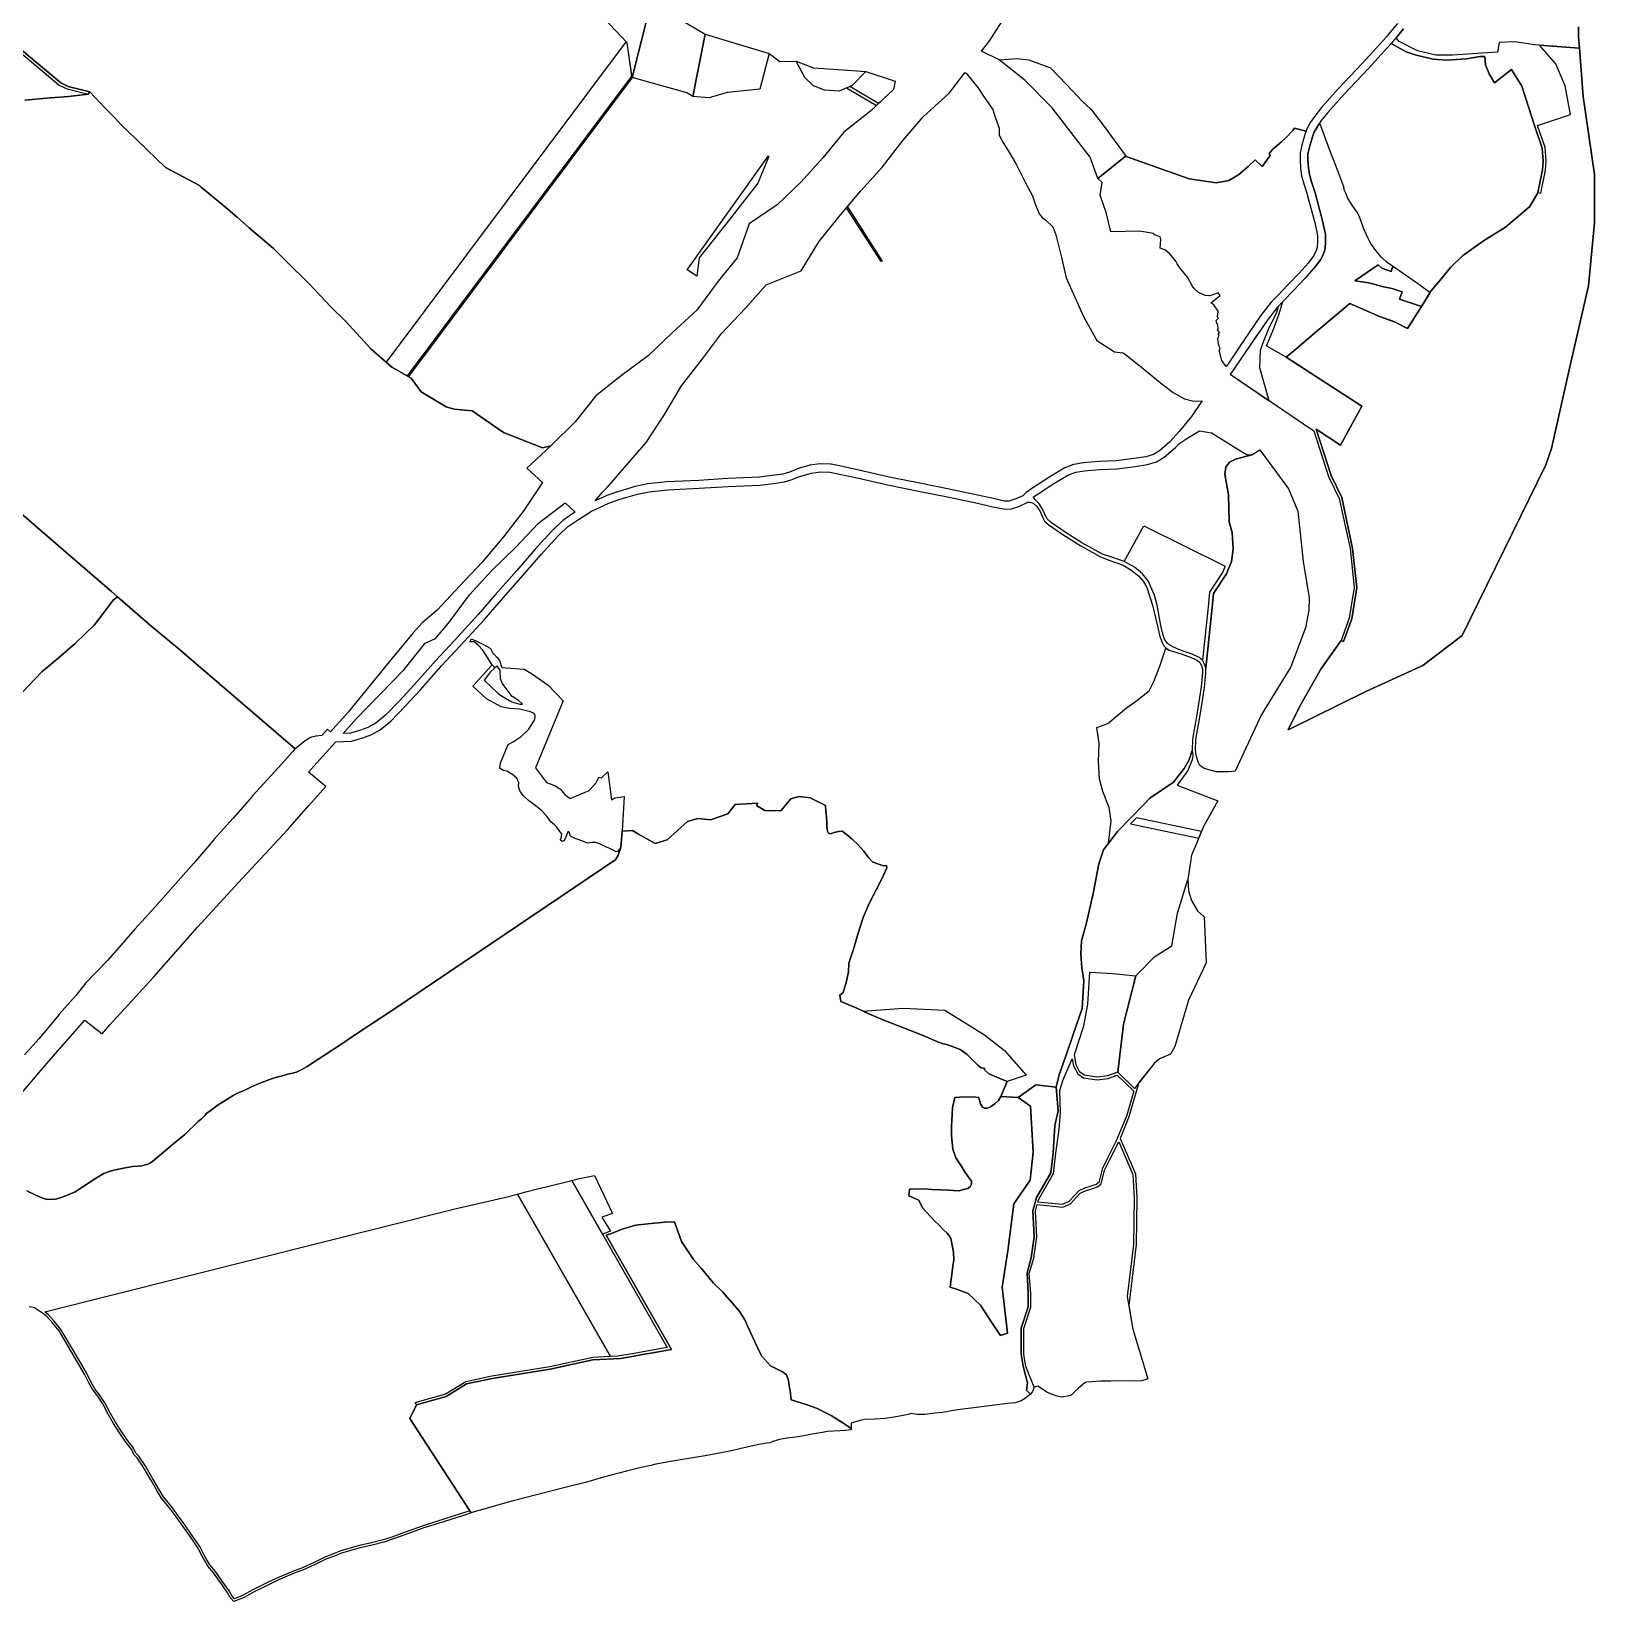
# Model space of a CAD drawing. Header units: inches. Extents: x 574087 to 581218, y 394959 to 403549.
# Drawn here: x 576142 to 578504, y 394959 to 397333 of the extents above; entities that cross this region are included whole.
import ezdxf

# ---------------------------------------------------------------- set-up
doc = ezdxf.new("R2010")
doc.units = ezdxf.units.IN
doc.header["$MEASUREMENT"] = 0
for name, color, linetype in [('ALTE_TERNURI_DISPONIBILE_P', 7, 'Continuous'), ('DOMENIU PRIVAT AL COMUNEI', 7, 'Continuous'), ('IZLAZ', 7, 'Continuous'), ('PADURI_STAT', 7, 'Continuous'), ('RETROCEDATA PV', 7, 'Continuous'), ('REZERVA_RETROCEDABILA', 7, 'Continuous'), ('REZERVA_RETROCEDABILA_1', 7, 'Continuous'), ('REZERVA_RETROCEDABILA_TEXT', 7, 'Continuous'), ('SECTOR_CADASTRAL', 7, 'Continuous')]:
    doc.layers.add(name, color=color, linetype=linetype)
doc.layers.add('SUPRAFATA VALIDATA SI NEPUSA IN POSESIE', color=1, linetype='Continuous', lineweight=0)

msp = doc.modelspace()

# ---------------------------------------------------------------- linework, layer by layer
at = {"layer": 'ALTE_TERNURI_DISPONIBILE_P', "color": 4, "linetype": 'Continuous', "lineweight": 25}
for points in [[(576912.2, 397585.8), (577003, 397545.8), (577050.7, 397406.2), (577078.2, 397376.8), (577049.3, 397263.1), (577041.8, 397315.7), (577006.9, 397352.9), (576972, 397390), (576974.9, 397394.2), (576959.4, 397466), (576944, 397537.8)], [(577160, 397328.4), (577256.8, 397299.3), (577242.5, 397245.3), (577193, 397240.3), (577165.8, 397232.4), (577141.1, 397234.6)], [(577796.3, 397143.9), (577794.5, 397143.6), (577753.5, 397110.7), (577741.7, 397142.9), (577684.5, 397217.1), (577643.5, 397258.7), (577604.4, 397289.6), (577631.5, 397292), (577648.9, 397290), (577681.7, 397277.6), (577705.7, 397252.6), (577729.8, 397227.5), (577743.1, 397214.9), (577761.5, 397191.2)], [(577297.4, 397287.8), (577323.6, 397277.7), (577368.3, 397274.6), (577402.5, 397272.2), (577381.8, 397251.2), (577362.4, 397242.6), (577340.2, 397243.8), (577323.6, 397250.3), (577310.4, 397263.2)], [(577916.5, 396370.2), (577925.9, 396462.2), (577928.1, 396482.9), (577947.6, 396513), (577955.4, 396531.3), (577957.7, 396550.4), (577956.1, 396575.3), (577951.7, 396591.3), (577950.8, 396632.4), (577945.4, 396663.5), (577946.5, 396674.1), (577952.3, 396681.7), (577961.2, 396686.4), (577986.1, 396692.6), (577998, 396700.1), (578041.4, 396641.1), (578055.7, 396607.7), (578063.8, 396531.5), (578072.7, 396476.5), (578072.2, 396457.9), (578067.3, 396431), (578044.9, 396372.3), (578000.4, 396300.4), (577960.8, 396214.3), (577951, 396213.3), (577932.6, 396213.3), (577913.9, 396218.6), (577907.2, 396223.2), (577904.8, 396228), (577901.7, 396238.7), (577901, 396246.1), (577901.5, 396262.6), (577908.4, 396302.2), (577914.3, 396341.2), (577916.6, 396363.1)], [(577644.9, 395754.9), (577616.2, 395745.4), (577588.6, 395757.2), (577581.6, 395763.5), (577582.7, 395765.2), (577576, 395766.7), (577572, 395770), (577555.8, 395786.5), (577545.3, 395793.9), (577532.3, 395798.9), (577522.9, 395801.7), (577519.6, 395802.4), (577510.9, 395805.6), (577496.5, 395812.1), (577470.1, 395822.5), (577450.4, 395830.2), (577429.9, 395838), (577407, 395847.7), (577398, 395852), (577459.3, 395856.1), (577522.3, 395853.4), (577581.8, 395816.1), (577612.4, 395792.4)]]:
    msp.add_lwpolyline(points, close=True, dxfattribs=at)
at = {"layer": 'DOMENIU PRIVAT AL COMUNEI', "color": 2, "linetype": 'Continuous', "lineweight": 25}
for points in [[(577078.2, 397376.8), (577160, 397328.4), (577141.1, 397234.6), (577132.1, 397240.2), (577049.3, 397263.1)], [(578255.6, 396938.2), (578256.8, 396940.2), (578272.5, 396959.1), (578286.3, 396975.8), (578286.3, 396975.8), (578304.4, 396993.5), (578336.1, 397016), (578369.5, 397037.1), (578406.4, 397068.1), (578418.2, 397089), (578418.2, 397089.3), (578422.6, 397088.1), (578429.8, 397123.1), (578430.7, 397137.3), (578430.7, 397137.3), (578429.4, 397157.3), (578417.8, 397190.7), (578417.8, 397190.7), (578417.8, 397190.7), (578417.8, 397190.7), (578417.8, 397190.7), (578417.8, 397190.7), (578467.4, 397207.2), (578459.6, 397250.3), (578445.3, 397283.7), (578420.8, 397312.2), (578447.2, 397310.1), (578481, 397307.5), (578487, 397234.5), (578504, 397116.4), (578504, 397043.4), (578494.9, 396948.4), (578466.8, 396825.9), (578438.9, 396702.5), (578430.3, 396677.5), (578304.1, 396419.4), (578244.4, 396374.3), (578158.2, 396334.9), (578040.7, 396276.9), (578058.6, 396312.9), (578090.5, 396368.5), (578120.9, 396412.1), (578124.6, 396410.8), (578137.2, 396444.9), (578144.9, 396492.2), (578138.4, 396551.3), (578121.9, 396628), (578105.7, 396661.7), (578083.1, 396731.5), (578120.1, 396707.5), (578152.4, 396766.4), (578152.4, 396766.4), (578038, 396840.5), (578055.5, 396855.2), (578084.3, 396879.5), (578109.2, 396900.4), (578134.2, 396921.5), (578179.2, 396902.1), (578202.5, 396893.4), (578221.2, 396883.5), (578242.4, 396916.8)], [(577783.4, 395759.5), (577767.7, 395754.1), (577752.3, 395752.1), (577733.2, 395755), (577726.2, 395759.6), (577720.4, 395770.6), (577717.8, 395786.3), (577725.1, 395808), (577732.1, 395829.7), (577738, 395862.3), (577741, 395910.6), (577775.8, 395908.8), (577810.5, 395905.2), (577792.3, 395832.2)], [(577663.1, 395565.2), (577664.4, 395568.6), (577686.1, 395606.3), (577689.6, 395636.9), (577694.9, 395672.8), (577696.9, 395699.1), (577695.9, 395731.8), (577700.4, 395746.9), (577714.5, 395779.5), (577716.6, 395769.3), (577723.2, 395756.9), (577731.7, 395751.1), (577752.3, 395748.1), (577768.6, 395750.1), (577782.4, 395754.9), (577807.5, 395730.6), (577796.5, 395693.1), (577781.2, 395655.6), (577767.5, 395628.4), (577759.8, 395612.7), (577754.7, 395592.9), (577751, 395589.7), (577733.1, 395584.1), (577724.4, 395580), (577718.4, 395573.6), (577709.4, 395564), (577699.6, 395559.6), (577662.6, 395563.2)], [(577784.9, 395654.1), (577806.4, 395604.8), (577808, 395569.1), (577807.4, 395499.1), (577797.7, 395420.4), (577806.3, 395371.1), (577829, 395295.9), (577820, 395293.1), (577805.9, 395292.6), (577781.8, 395292.7), (577772.7, 395292.2), (577757.6, 395292.3), (577744, 395291.2), (577735.9, 395291), (577733.7, 395289.9), (577724.2, 395281.9), (577717.2, 395275.4), (577713.1, 395271.5), (577708.1, 395270), (577699, 395268.5), (577691.7, 395269.7), (577684.1, 395272.4), (577676.4, 395275.8), (577668.1, 395281.4), (577662.7, 395284.7), (577657, 395283.5), (577644.4, 395314.7), (577641.3, 395333.4), (577641.5, 395372.1), (577651.8, 395404.2), (577651.8, 395425.5), (577649.6, 395455.3), (577656.5, 395478.2), (577661.1, 395510.7), (577659, 395549.3), (577661.8, 395559.3), (577700.2, 395555.5), (577711.8, 395560.6), (577721.3, 395570.8), (577726.8, 395576.7), (577734.5, 395580.4), (577752.9, 395586.1), (577758.3, 395590.7), (577763.6, 395611.3), (577771.1, 395626.6)]]:
    msp.add_lwpolyline(points, close=True, dxfattribs=at)
for points in [[(578479.6, 397339.8), (578479.6, 397324.7), (578481, 397307.5), (578413.9, 397312.7), (578383.6, 397317.3), (578359.8, 397316.1), (578357.5, 397301.6), (578357, 397301.5), (578289.2, 397297.1), (578264.3, 397297), (578236.2, 397303.2), (578208.5, 397317.4), (578204, 397323.3), (578215.2, 397336.9)], [(577990.5, 396868.9), (577990.5, 396868.9), (577983.4, 396858.5), (577960, 396823.7), (577956.9, 396819.3), (577953.4, 396814.5), (578012.4, 396774.6), (577998.3, 396824.1), (577998.9, 396850.5), (578002.9, 396860.9), (578011.7, 396883.6), (578023.6, 396908.3), (578026.5, 396917.7), (578024.4, 396915.5), (578009, 396895.8), (577990.5, 396868.9)]]:
    msp.add_lwpolyline(points, dxfattribs=at)
at = {"layer": 'IZLAZ', "color": 5, "linetype": 'Continuous', "lineweight": 25}
for points in [[(576876, 395575.2), (576888.9, 395578.5), (576906.7, 395583), (576919.8, 395586.2), (576958.4, 395595.9), (576958.4, 395595.9), (577004.9, 395514.5), (577004.9, 395514.5), (577102.6, 395343.4), (577049.5, 395333.9), (577028, 395330.1), (577016.8, 395329.6)], [(576876, 395575.2), (576876, 395575.2), (577016.8, 395329.6), (577016.8, 395329.6), (576989.9, 395328.4), (576924.9, 395314.3), (576837.2, 395299.9), (576798.1, 395291.6), (576767.2, 395272.6), (576721.3, 395259.7), (576723.8, 395256.8), (576713.4, 395236), (576804.4, 395096.3), (576804.4, 395096.3), (576753.7, 395080.1), (576733.6, 395073.8), (576704.7, 395063.7), (576686.1, 395056.8), (576673, 395052.5), (576657.8, 395048.5), (576637.6, 395044), (576621.1, 395039.3), (576607.6, 395035.4), (576598.3, 395031.3), (576585.2, 395026.4), (576569, 395018.5), (576551.3, 395010.4), (576540, 395006.3), (576515.9, 394996.3), (576499.4, 394988.4), (576475.4, 394976.5), (576461.5, 394968.8), (576448.5, 394963.4), (576445.1, 394967.6), (576440.5, 394975.6), (576430, 394990.3), (576419.6, 395004.7), (576411.2, 395015), (576406.5, 395022.5), (576402.6, 395029.4), (576396, 395042.3), (576385.7, 395057.5), (576370.9, 395078.6), (576363.5, 395089.1), (576354.7, 395100.9), (576341.3, 395117.5), (576335.2, 395127.5), (576325.3, 395145), (576313.4, 395165), (576304, 395179.1), (576299.3, 395183.6), (576296.6, 395190.1), (576293.2, 395194.8), (576286.4, 395203.8), (576275.5, 395219.5), (576268.5, 395230.4), (576261, 395243.4), (576252.5, 395259.9), (576244.6, 395271.7), (576237.5, 395281.1), (576231.4, 395291.3), (576224.9, 395304.8), (576204.3, 395340.2), (576186.2, 395370.5), (576175.9, 395383), (576167.5, 395392.7), (576161.7, 395397.4), (576161.7, 395397.4), (576781.5, 395553.2), (576858.8, 395570.7)]]:
    msp.add_lwpolyline(points, close=True, dxfattribs=at)
at = {"layer": 'PADURI_STAT', "color": 3, "linetype": 'Continuous', "lineweight": 25}
msp.add_lwpolyline([(576113.1, 397311.2), (576183.8, 397251.7), (576195.5, 397245.8), (576227.6, 397238), (576197.6, 397234.6), (576131.7, 397228.7)], dxfattribs=at)
at = {"layer": 'RETROCEDATA PV', "linetype": 'Continuous', "flags": 128}
for points in [[(576709.8, 396812), (577049, 397265.4), (577041.8, 397315.7), (577040.3, 397317.4), (576677.7, 396832.7), (576686.4, 396825.2)], [(577422, 397223.8), (577378.3, 397249.6), (577373.3, 397247.4), (577418.6, 397220.6)], [(577373.6, 397066.2), (577374.8, 397067.6), (577427.4, 396985.7), (577425.7, 396985.1)]]:
    msp.add_lwpolyline(points, close=True, dxfattribs=at)
at = {"layer": 'REZERVA_RETROCEDABILA', "color": 1, "linetype": 'Continuous', "lineweight": 25}
msp.add_lwpolyline([(576842, 396370.9), (576837.7, 396375.2), (576824, 396397.7), (576816.6, 396405), (576810.7, 396410), (576804.2, 396410.3), (576806.7, 396414.5), (576824.9, 396406.1), (576835.6, 396399.8), (576838.8, 396392.9), (576845.6, 396386.4), (576849.1, 396381.7), (576852.4, 396371.4), (576886.4, 396368.6), (576898.9, 396361.1), (576922.5, 396344.8), (576945.2, 396321.1), (576903.4, 396219.6), (576920.3, 396197.4), (576932.5, 396193.1), (576941.2, 396187.2), (576947.3, 396179.8), (576955.6, 396173.1), (576984.7, 396185.4), (576994.7, 396196.6), (576999.4, 396205.3), (577003.4, 396204.5), (577012.6, 396213.3), (577018.2, 396171.1), (577023.1, 396174.1), (577037.3, 396176.1), (577034.3, 396124.1), (577032.2, 396099.4), (577030.2, 396096.8), (577027.6, 396093), (577025.1, 396092.8), (577021, 396095.3), (577016.7, 396097.3), (577010.7, 396099.8), (577002.8, 396103.5), (576996.7, 396106.2), (576993.9, 396106.9), (576989.2, 396106.6), (576982.2, 396105.9), (576973.4, 396109), (576966.5, 396112), (576962.4, 396113.5), (576957.6, 396115.5), (576956, 396117.5), (576954.9, 396121.9), (576952.8, 396124), (576946.7, 396109.2), (576944.1, 396108.3), (576944.1, 396108.3), (576940.7, 396110.8), (576942.2, 396112.8), (576943, 396119.3), (576935.1, 396130.2), (576932.2, 396133.3), (576926.8, 396138.1), (576920.5, 396146.5), (576912.3, 396155), (576904.9, 396161.1), (576892.9, 396170.1), (576885.1, 396177.2), (576880.4, 396183.7), (576877.6, 396191.2), (576878.3, 396196.7), (576875, 396204.2), (576868.7, 396209.5), (576860, 396214.3), (576854.6, 396215.4), (576849.5, 396219.2), (576850.3, 396226.8), (576851.9, 396230.6), (576862.2, 396255), (576869.9, 396259), (576881.9, 396267.1), (576893.5, 396278.1), (576902.2, 396292.6), (576903.1, 396298), (576901.3, 396301.9), (576896, 396304.1), (576879.7, 396308.1), (576864.3, 396309.1), (576851.5, 396311.8), (576829.4, 396324.1), (576808.8, 396343.1), (576837.7, 396375.2), (576842, 396370.9), (576835.1, 396364), (576826, 396352.1), (576847, 396332.2), (576852.1, 396328.6), (576867.7, 396319.3), (576880, 396315.6), (576883.7, 396316), (576877.2, 396322.1), (576868.2, 396327.5), (576859, 396339.3), (576853.2, 396347.7), (576850.5, 396354.3), (576850.1, 396367.2), (576844.8, 396373.6)], close=True, dxfattribs=at)
at = {"layer": 'REZERVA_RETROCEDABILA_1', "color": 1, "linetype": 'Continuous', "lineweight": 25}
for points in [[(577947.1, 396826.2), (577940.8, 396835.4), (577936.9, 396851), (577937.7, 396851.9), (577938.1, 396854.1), (577936.7, 396856.8), (577935.5, 396860.7), (577934.4, 396868.8), (577936.5, 396873.7), (577935.4, 396876.2), (577937.4, 396877.9), (577934.2, 396881.6), (577935.4, 396883.4), (577934.8, 396889.1), (577932.8, 396892.8), (577932.5, 396893.3), (577932.3, 396895.7), (577935.6, 396899.5), (577933.4, 396901.4), (577934.7, 396904.6), (577935.1, 396909.7), (577928.4, 396919.5), (577924.3, 396922.7), (577938.4, 396933.4), (577935.2, 396937.6), (577925.4, 396934.3), (577921.9, 396933.2), (577915.6, 396933.4), (577905.5, 396938.2), (577899.2, 396943.5), (577895.9, 396948.1), (577889.3, 396960.5), (577888.8, 396961.5), (577879.4, 396972.9), (577876.9, 396976.1), (577873.4, 396981.7), (577871, 396985.4), (577866.5, 396990.9), (577861.3, 396997.7), (577854.6, 397002.5), (577847.6, 397005.3), (577848.6, 397018.3), (577847.7, 397022.1), (577839.1, 397025.2), (577837.3, 397027.1), (577816.5, 397030.9), (577773, 397029.9), (577765.9, 397059), (577757, 397085.3), (577759.8, 397104.5), (577753.5, 397110.7), (577794.5, 397143.6), (577796.3, 397143.9), (577891.3, 397110.1), (577932, 397104), (577951.5, 397107.2), (577966, 397116.2), (577980.6, 397128.7), (577990.9, 397138.8), (578001.4, 397128.4), (578013.7, 397145.2), (578012.5, 397146.7), (578012.6, 397148.6), (578017.8, 397154.8), (578031.2, 397166.2), (578037.4, 397171.9), (578047.8, 397183), (578050.6, 397186.3), (578067.9, 397182.1), (578066.2, 397177.2), (578061.5, 397160.9), (578058.9, 397148.7), (578058.9, 397138.4), (578059.8, 397125.8), (578061.2, 397114.4), (578064.6, 397102.2), (578070, 397085.4), (578070.4, 397084), (578081.1, 397043.9), (578085.3, 397024.4), (578085.2, 397015.4), (578085, 397006.4), (578083.3, 397001.4), (578079.8, 396994.3), (578071, 396982.5), (578057.5, 396967.4), (578040.1, 396949.3), (578025.4, 396933.6), (578015.4, 396923.4), (577999.3, 396902.9), (577973.4, 396865.3), (577950.1, 396830.5)], [(577783.4, 395759.5), (577792.3, 395832.2), (577810.5, 395905.2), (577839.2, 395934.2), (577864.9, 395950.4), (577873.8, 396000.1), (577889.3, 396050.9), (577890.2, 396033.8), (577894.7, 396018.9), (577903.9, 396003.6), (577914.2, 395994.5), (577917, 395924.8), (577890.5, 395868.2), (577869.7, 395798.5), (577863.1, 395787), (577846.5, 395779.6), (577838.5, 395772.8), (577808.5, 395735.1)]]:
    msp.add_lwpolyline(points, close=True, dxfattribs=at)
at = {"layer": 'REZERVA_RETROCEDABILA_TEXT', "color": 1, "linetype": 'Continuous', "lineweight": 25}
for points in [[(578033, 396924.3), (578034, 396925.3), (578034.1, 396925.4), (578048.8, 396941.1), (578066.2, 396959.2), (578066.3, 396959.3), (578066.4, 396959.3), (578080.1, 396974.8), (578080.2, 396974.9), (578080.3, 396975.1), (578089.7, 396987.5), (578089.9, 396987.8), (578090.1, 396988), (578090.3, 396988.4), (578094.2, 396996.5), (578094.4, 396996.7), (578094.5, 396997), (578096.7, 397003.4), (578096.9, 397004.1), (578097, 397004.9), (578097, 397005), (578097, 397005.2), (578097.2, 397015.2), (578097.4, 397025), (578097.3, 397025.6), (578097.3, 397025.7), (578097.2, 397026.1), (578092.8, 397046.6), (578092.8, 397046.7), (578092.8, 397046.8), (578082, 397087), (578081.6, 397088.6), (578081.5, 397088.7), (578081.5, 397088.8), (578076.1, 397105.6), (578073, 397116.7), (578071.8, 397127), (578070.9, 397138.8), (578070.9, 397147.5), (578073.1, 397158), (578077.6, 397173.5), (578079.7, 397179.4), (578085.2, 397189.2), (578088, 397193.5), (578089.8, 397190.4), (578103, 397154.9), (578108.3, 397140.9), (578115.4, 397122.7), (578124.5, 397098.3), (578125, 397093.9), (578127, 397089.9), (578131.1, 397079.9), (578137.4, 397070.2), (578141.8, 397063.6), (578146.3, 397057.4), (578149.7, 397049.2), (578154, 397037.2), (578155.4, 397033.3), (578161.7, 397019.1), (578164, 397015), (578166.4, 397010.8), (578173, 397001.4), (578180.5, 396992.7), (578188.9, 396985.2), (578200.1, 396977.5), (578198.1, 396975), (578196.6, 396970), (578182.5, 396975.1), (578176.8, 396980), (578141.7, 396955.6), (578162.9, 396952.8), (578185.1, 396946.8), (578198.1, 396944.2), (578213.4, 396938.9), (578209.4, 396927.9), (578242.4, 396916.8), (578221.2, 396883.5), (578202.5, 396893.4), (578198.2, 396895.1), (578179.2, 396902.1), (578134.2, 396921.5), (578116.3, 396906.5), (578109.2, 396900.4), (578084.3, 396879.5), (578055.5, 396855.2), (578038, 396840.5), (578011.1, 396855.6), (578008.4, 396857.4), (578018.1, 396881), (578027.5, 396905.8), (578033, 396924.3)], [(577822.7, 396585.4), (577945.9, 396524.3), (577942.3, 396515.8), (577922.2, 396484.9), (577920, 396462.9), (577911.4, 396382.1), (577906.2, 396386.3), (577896.1, 396391.3), (577880.9, 396396.4), (577872.4, 396400), (577864.8, 396403.4), (577858.7, 396407.3), (577854, 396414.1), (577851.3, 396421.5), (577848.5, 396434.9), (577843.1, 396465.5), (577838.9, 396480.5), (577829.5, 396502.3), (577820.8, 396512.6), (577808.5, 396522.9), (577793.3, 396531.3)], [(577782.8, 396123.3), (577769.2, 396105.5), (577773.3, 396139.7), (577770.5, 396159.7), (577761, 396183.6), (577755.6, 396202.5), (577754.4, 396229.3), (577755.1, 396257.1), (577751.8, 396280.6), (577768.2, 396286.7), (577796.5, 396310.3), (577810.3, 396320), (577830.9, 396335.9), (577838, 396350.1), (577847.1, 396373.5), (577856.3, 396400.6), (577860.9, 396397.6), (577879.3, 396391.7), (577894.2, 396386.6), (577903.5, 396382.1), (577907.5, 396378.8), (577910, 396374.2), (577911.5, 396369.4), (577911.6, 396363.4), (577909.3, 396341.8), (577903.4, 396303), (577896.5, 396263.1), (577896, 396245.9), (577891.2, 396231.5), (577883.7, 396218.4), (577867.6, 396197.8), (577832.1, 396173.6), (577822.7, 396164)]]:
    msp.add_lwpolyline(points, close=True, dxfattribs=at)
at = {"layer": 'SECTOR_CADASTRAL', "color": 174, "linetype": 'Continuous', "lineweight": 25}
for points in [[(577078.2, 397376.8), (577160, 397328.4), (577256.8, 397299.3), (577272.6, 397287.1), (577297.4, 397287.8), (577323.6, 397277.7), (577368.3, 397274.6), (577402.5, 397272.2), (577446.8, 397257.6), (577444.3, 397245), (577409.9, 397212.3), (577369.4, 397180.7), (577337.8, 397141.7), (577304.3, 397105), (577268.7, 397070.5), (577226.2, 397041.8), (577208.1, 396990.5), (577179.6, 396955.4), (577147.3, 396911.3), (577110.4, 396877.5), (577074.2, 396842.9), (577033.3, 396812.8), (576994.4, 396781.8), (576963.2, 396742.5), (576927.6, 396707.1), (576926.5, 396706.1), (576926.5, 396706.1), (576914, 396703.2), (576855, 396726.6), (576807.9, 396759), (576780.3, 396761.8), (576768.4, 396765.1), (576730.8, 396788), (576715.6, 396808.7), (576686.4, 396825.2), (576654.7, 396852.8), (576617.5, 396893.6), (576593.9, 396916.7), (576578.3, 396932.9), (576561.3, 396951.1), (576551.6, 396960.6), (576536.2, 396976.1), (576507.3, 397004.6), (576470.8, 397035.8), (576452.5, 397052.2), (576435.6, 397066.7), (576401.3, 397094.8), (576398.3, 397097.4), (576395.4, 397099.7), (576344.1, 397127), (576287.2, 397182), (576278.5, 397190.4), (576266.5, 397203.2), (576252.6, 397217.4), (576229.7, 397241.6), (576196.9, 397249.6), (576186, 397255.1), (576115.7, 397314.2)], [(578206, 397344.6), (578192.8, 397328.6), (578189.5, 397324.8), (578153, 397284.4), (578116.7, 397246.1), (578091.5, 397217.8), (578081.1, 397204.9), (578079.7, 397202.8), (578074.9, 397195.4), (578068.8, 397184.4), (578067.9, 397182.1), (578050.6, 397186.3), (578047.8, 397183), (578037.4, 397171.9), (578031.2, 397166.2), (578017.8, 397154.8), (578012.6, 397148.6), (578012.5, 397146.7), (578013.7, 397145.2), (578001.4, 397128.4), (577990.9, 397138.8), (577980.6, 397128.7), (577966, 397116.2), (577951.5, 397107.2), (577932, 397104), (577891.3, 397110.1), (577796.3, 397143.9), (577794.5, 397143.6), (577753.5, 397110.7), (577741.7, 397142.9), (577684.5, 397217.1), (577643.5, 397258.7), (577604.4, 397289.6), (577577.7, 397303.1), (577590.2, 397319.3), (577619.2, 397364.9)], [(578215.2, 397336.9), (578204, 397323.3), (578202, 397320.9), (578201.6, 397320.4), (578198.6, 397316.8), (578196.5, 397314.6), (578219.2, 397301.8), (578234.4, 397296.7), (578260.3, 397290.9), (578280.3, 397289.3), (578310.6, 397291.4), (578330.6, 397294.8), (578338.1, 397295), (578339.4, 397282.4), (578344.6, 397268.5), (578353, 397255.3), (578378.5, 397275.3), (578394.3, 397250.2), (578413.6, 397189.2), (578425, 397156.3), (578426.2, 397136.8), (578425.4, 397123.7), (578418.2, 397089.3), (578418.2, 397089), (578406.4, 397068.1), (578369.5, 397037.1), (578336.1, 397016), (578304.4, 396993.5), (578286.3, 396975.8), (578272.5, 396959.1), (578256.8, 396940.2), (578255.6, 396938.2), (578242.4, 396916.8), (578221.2, 396883.5), (578202.5, 396893.4), (578179.2, 396902.1), (578134.2, 396921.5), (578109.2, 396900.4), (578084.3, 396879.5), (578055.5, 396855.2), (578038, 396840.5), (578152.4, 396766.4), (578120.1, 396707.5), (578083.1, 396731.5), (578105.7, 396661.7), (578121.9, 396628), (578138.4, 396551.3), (578144.9, 396492.2), (578137.2, 396444.9), (578124.6, 396410.8), (578120.9, 396412.1), (578090.5, 396368.5), (578058.6, 396312.9), (578040.7, 396276.9), (578158.2, 396334.9), (578244.4, 396374.3), (578304.1, 396419.4), (578430.3, 396677.5), (578438.9, 396702.5), (578466.8, 396825.9), (578494.9, 396948.4), (578504, 397043.4), (578504, 397116.4), (578487, 397234.5), (578481, 397307.5), (578479.6, 397324.7), (578479.6, 397339.8)], [(576115.7, 397314.2), (576186, 397255.1), (576196.9, 397249.6), (576229.7, 397241.6), (576227.6, 397238), (576197.6, 397234.6), (576164.6, 397231.7), (576131.7, 397228.7)], [(576131.7, 397228.7), (576164.6, 397231.7), (576197.6, 397234.6), (576227.6, 397238), (576229.7, 397241.6), (576252.6, 397217.4), (576266.5, 397203.2), (576278.5, 397190.4), (576287.2, 397182), (576344.1, 397127), (576395.4, 397099.7), (576398.3, 397097.4), (576401.3, 397094.8), (576435.6, 397066.7), (576452.5, 397052.2), (576470.8, 397035.8), (576507.3, 397004.6), (576536.2, 396976.1), (576551.6, 396960.6), (576561.3, 396951.1), (576578.3, 396932.9), (576593.9, 396916.7), (576617.5, 396893.6), (576654.7, 396852.8), (576686.4, 396825.2), (576715.6, 396808.7), (576730.8, 396788), (576768.4, 396765.1), (576780.3, 396761.8), (576807.9, 396759), (576855, 396726.6), (576914, 396703.2), (576926.5, 396706.1), (576890.4, 396672.6), (576913.8, 396650.7), (576886, 396608.6), (576855, 396568.8), (576822.9, 396530.5), (576789.1, 396494.6), (576754.7, 396457.9), (576732.1, 396438.8), (576718.4, 396423.6), (576686.7, 396385.3), (576620.2, 396303.9), (576593.5, 396274.1), (576588.9, 396278), (576580.6, 396268.6), (576572.1, 396267.6), (576571.8, 396267.5), (576571.5, 396267.5), (576564.7, 396265.8), (576563.9, 396265.6), (576563.2, 396265.2), (576555.5, 396260.5), (576555.3, 396260.4), (576555, 396260.1), (576540.4, 396248.3), (576482.7, 396297.9), (576365.6, 396398.6), (576321.5, 396434.9), (576271.6, 396478.1), (576262.4, 396486.1), (576200.5, 396539.6), (576145.1, 396587.5), (575956.9, 396750.3)], [(575956.9, 396750.3), (576145.1, 396587.5), (576200.5, 396539.6), (576262.4, 396486.1), (576271.6, 396478.1), (576265, 396473.2), (576248.6, 396451), (576236.3, 396435.5), (576223.1, 396422.8), (576207.8, 396407.6), (576174.8, 396379.5), (576157.7, 396365.4), (576126.8, 396332.7)], [(576107.1, 395704.6), (576171, 395779.8), (576222.3, 395838), (576248.4, 395817.6), (576260.2, 395830.9), (576326.8, 395903.6), (576392.8, 395978.7), (576460.7, 396052.7), (576528.4, 396125.8), (576560.9, 396162.5), (576586.8, 396191.3), (576560.5, 396212.9), (576568.4, 396221.9), (576601.1, 396258.5), (576601.3, 396258.8), (576625.6, 396260.1), (576642.7, 396265), (576654.8, 396269.6), (576668.6, 396276.8), (576684.8, 396290.1), (576706.5, 396312.7), (576729.7, 396337.6), (576761.5, 396373.6), (576789.8, 396403.8), (576825.7, 396443.3), (576851.4, 396473), (576884.3, 396510.1), (576911.8, 396542), (576926.1, 396557.7), (576939.3, 396571.9), (576952, 396583.7), (576968.3, 396595.1), (576988.2, 396607.4), (577014.2, 396619.5), (577029.2, 396625), (577057.4, 396633.4), (577075, 396637), (577102.9, 396639.8), (577150.9, 396642.1), (577194.6, 396644.9), (577242.5, 396647.1), (577262.4, 396649.5), (577279.8, 396651.9), (577291.4, 396655.2), (577302.6, 396660.1), (577320.7, 396665.2), (577334.1, 396667), (577348.5, 396666.6), (577360.4, 396664.2), (577389.5, 396658), (577437.8, 396646.9), (577482.1, 396638), (577526.1, 396629.2), (577571.4, 396619.8), (577594.7, 396614.3), (577610.5, 396610.9), (577621.1, 396610.7), (577633.8, 396614.8), (577646.7, 396620.7), (577647.3, 396621.2), (577650.7, 396621), (577655.4, 396619.8), (577661.3, 396614.7), (577665.4, 396608.1), (577670.3, 396597.4), (577672.9, 396592.7), (577679.9, 396586.4), (577700.3, 396572.2), (577727.4, 396555.3), (577757.5, 396538.4), (577771.2, 396533.2), (577791.5, 396525.9), (577803.2, 396519.1), (577814.6, 396509.8), (577821.7, 396501.8), (577827.3, 396492.2), (577835.9, 396465.5), (577843.6, 396433.8), (577846.5, 396420.2), (577849.9, 396410), (577852.9, 396404.2), (577856, 396400.8), (577860.9, 396397.6), (577879.3, 396391.7), (577894.2, 396386.6), (577903.5, 396382.1), (577907.5, 396378.8), (577910, 396374.2), (577911.5, 396369.4), (577911.6, 396363.4), (577909.3, 396341.8), (577903.4, 396303), (577896.5, 396263.1), (577896, 396245.9), (577896, 396245.9), (577891.2, 396231.5), (577883.7, 396218.4), (577867.6, 396197.8), (577832.1, 396173.6), (577822.7, 396164), (577782.8, 396123.3), (577761.7, 396095.6), (577754.7, 396074.6), (577746.8, 396031.9), (577736.4, 395985.3), (577728.8, 395958.1), (577727.5, 395937.7), (577728.9, 395917.4), (577731.9, 395897.6), (577729.8, 395855.6), (577721.7, 395832.4), (577707.4, 395791.4), (577694.9, 395755.7), (577693.2, 395749.7), (577690.4, 395736.8), (577659.7, 395740.5), (577633, 395721.2), (577606.7, 395723), (577616.2, 395745.4), (577588.6, 395757.2), (577581.6, 395763.5), (577582.7, 395765.2), (577576, 395766.7), (577572, 395770), (577555.8, 395786.5), (577545.3, 395793.9), (577532.3, 395798.9), (577522.9, 395801.7), (577519.6, 395802.4), (577510.9, 395805.6), (577496.5, 395812.1), (577470.1, 395822.5), (577450.4, 395830.2), (577429.9, 395838), (577407, 395847.7), (577389, 395856.2), (577364.8, 395866.5), (577363.2, 395875.9), (577368.6, 395880.1), (577372.7, 395894.9), (577376.7, 395911.4), (577376.9, 395924.2), (577384.4, 395946.8), (577390.4, 395968.1), (577398.8, 395993.5), (577407.5, 396014.3), (577418.5, 396035.3), (577428.1, 396053.6), (577434.5, 396068.2), (577434, 396072.2), (577429.3, 396071.6), (577423.4, 396073.5), (577415.4, 396076.6), (577413, 396077), (577406.8, 396083.9), (577399.2, 396093.9), (577391, 396103), (577382, 396111.7), (577375.4, 396117.3), (577367.1, 396123.8), (577361.5, 396123.4), (577354.9, 396121.6), (577349.4, 396119.8), (577346.4, 396120.6), (577344.8, 396123.9), (577343.8, 396129.8), (577343.8, 396137.5), (577343.4, 396145.3), (577342.3, 396153.5), (577341.7, 396162.6), (577318.5, 396174), (577301.8, 396176.4), (577289.3, 396172.6), (577274.2, 396154.4), (577250.2, 396155.1), (577237.2, 396162.7), (577239.4, 396166.4), (577205.1, 396164.3), (577193.9, 396150.2), (577167.7, 396140.8), (577148.8, 396142.9), (577132.9, 396138.5), (577102.5, 396110.6), (577084.5, 396105.3), (577059.1, 396119.3), (577050.1, 396125), (577034.3, 396124.1), (577032.2, 396099.4), (577028.5, 396087.7), (577025, 396081.3), (577024.9, 396081.2), (576688.8, 395854.4), (576633.1, 395817.3), (576607.9, 395800.6), (576582.8, 395784.3), (576565.9, 395772.9), (576559.5, 395768.8), (576550.2, 395763.4), (576542.3, 395759.4), (576538.3, 395758.4), (576538.3, 395758.4), (576536.1, 395757.8), (576529, 395756.5), (576519.2, 395753.6), (576514, 395752.5), (576504.5, 395749.5), (576486, 395742.3), (576474.4, 395737.5), (576465.3, 395732.9), (576461.8, 395731.5), (576453.3, 395728), (576446.3, 395724.2), (576434.6, 395716.8), (576423.7, 395710.1), (576413.7, 395702.7), (576406.4, 395696.9), (576403.7, 395693.9), (576398.9, 395689.2), (576393.5, 395685), (576373.5, 395665.5), (576354.3, 395649.6), (576325, 395624.9), (576319.9, 395621.5), (576317.4, 395620.4), (576308.6, 395618), (576302.2, 395617.3), (576294.7, 395617), (576283.3, 395614.9), (576268.6, 395611.9), (576260.7, 395610), (576256.6, 395608.4), (576251.3, 395606.4), (576238.4, 395598.6), (576218, 395585.3), (576207.8, 395578.6), (576197.2, 395574), (576185.3, 395569.7), (576180.1, 395567.9), (576177.4, 395567.8), (576166.3, 395567.3), (576161.2, 395568.1), (576149.1, 395572.9), (576134.8, 395580.2)], [(576126.8, 396332.7), (576157.7, 396365.4), (576174.8, 396379.5), (576207.8, 396407.6), (576223.1, 396422.8), (576236.3, 396435.5), (576248.6, 396451), (576265, 396473.2), (576271.6, 396478.1), (576321.5, 396434.9), (576365.6, 396398.6), (576482.7, 396297.9), (576540.4, 396248.3), (576539.8, 396247.8), (576539.6, 396247.7), (576539.3, 396247.4), (576539.1, 396247.2), (576535.7, 396243.4), (576535.7, 396243.4), (576514.9, 396219.9), (576475.3, 396176.6), (576475.2, 396176.5), (576446.6, 396143.5), (576417.5, 396111.1), (576417.5, 396111), (576386.4, 396075.1), (576329.1, 396010), (576298, 395975.7), (576297.9, 395975.7), (576256.5, 395928.4), (576224.4, 395895), (576224.3, 395894.8), (576224.1, 395894.6), (576209.4, 395876.1), (576183.6, 395847), (576183.5, 395846.9), (576152.9, 395810.1), (576131.1, 395785.8)], [(576134.8, 395580.2), (576149.1, 395572.9), (576161.2, 395568.1), (576166.3, 395567.3), (576177.4, 395567.8), (576180.1, 395567.9), (576185.3, 395569.7), (576197.2, 395574), (576207.8, 395578.6), (576218, 395585.3), (576238.4, 395598.6), (576251.3, 395606.4), (576256.6, 395608.4), (576260.7, 395610), (576268.6, 395611.9), (576283.3, 395614.9), (576294.7, 395617), (576302.2, 395617.3), (576308.6, 395618), (576317.4, 395620.4), (576319.9, 395621.5), (576325, 395624.9), (576354.3, 395649.6), (576373.5, 395665.5), (576393.5, 395685), (576398.9, 395689.2), (576403.7, 395693.9), (576406.4, 395696.9), (576413.7, 395702.7), (576423.7, 395710.1), (576434.6, 395716.8), (576446.3, 395724.2), (576453.3, 395728), (576461.8, 395731.5), (576465.3, 395732.9), (576474.4, 395737.5), (576486, 395742.3), (576504.5, 395749.5), (576514, 395752.5), (576519.2, 395753.6), (576529, 395756.5), (576536.1, 395757.8), (576538.3, 395758.4), (576538.3, 395758.4), (576542.3, 395759.4), (576550.2, 395763.4), (576559.5, 395768.8), (576565.9, 395772.9), (576582.8, 395784.3), (576607.9, 395800.6), (576633.1, 395817.3), (576688.8, 395854.4), (577024.9, 396081.2), (577025, 396081.3), (577028.5, 396087.7), (577032.2, 396099.4), (577034.3, 396124.1), (577050.1, 396125), (577059.1, 396119.3), (577084.5, 396105.3), (577102.5, 396110.6), (577132.9, 396138.5), (577148.8, 396142.9), (577167.7, 396140.8), (577193.9, 396150.2), (577205.1, 396164.3), (577239.4, 396166.4), (577237.2, 396162.7), (577250.2, 396155.1), (577274.2, 396154.4), (577289.3, 396172.6), (577301.8, 396176.4), (577318.5, 396174), (577341.7, 396162.6), (577342.3, 396153.5), (577343.4, 396145.3), (577343.8, 396137.5), (577343.8, 396129.8), (577344.8, 396123.9), (577346.4, 396120.6), (577349.4, 396119.8), (577354.9, 396121.6), (577361.5, 396123.4), (577367.1, 396123.8), (577375.4, 396117.3), (577382, 396111.7), (577391, 396103), (577399.2, 396093.9), (577406.8, 396083.9), (577413, 396077), (577415.4, 396076.6), (577423.4, 396073.5), (577429.3, 396071.6), (577434, 396072.2), (577434.5, 396068.2), (577428.1, 396053.6), (577418.5, 396035.3), (577407.5, 396014.3), (577398.8, 395993.5), (577390.4, 395968.1), (577384.4, 395946.8), (577376.9, 395924.2), (577376.7, 395911.4), (577372.7, 395894.9), (577368.6, 395880.1), (577363.2, 395875.9), (577364.8, 395866.5), (577389, 395856.2), (577407, 395847.7), (577429.9, 395838), (577450.4, 395830.2), (577470.1, 395822.5), (577496.5, 395812.1), (577510.9, 395805.6), (577519.6, 395802.4), (577522.9, 395801.7), (577532.3, 395798.9), (577545.3, 395793.9), (577555.8, 395786.5), (577572, 395770), (577576, 395766.7), (577582.7, 395765.2), (577581.6, 395763.5), (577588.6, 395757.2), (577616.2, 395745.4), (577606.7, 395723), (577603.1, 395716.8), (577597.8, 395711.6), (577591, 395707.2), (577585.9, 395705.2), (577582.1, 395705.2), (577578.8, 395706.8), (577575.8, 395711.9), (577573.8, 395718), (577573.4, 395721), (577568.8, 395721.8), (577551.9, 395722.2), (577537.3, 395721.5), (577533.4, 395705.9), (577533.1, 395695.1), (577532.1, 395677.7), (577532.2, 395663.6), (577533.9, 395643.3), (577538.7, 395629.9), (577546.5, 395618.2), (577552.6, 395607.8), (577562.3, 395594.7), (577562.5, 395590.4), (577560.5, 395586.1), (577556.1, 395583.7), (577550.3, 395582.1), (577543.8, 395580.1), (577534.5, 395580.5), (577528.6, 395581.4), (577502.2, 395582.4), (577491.8, 395583.1), (577468.9, 395582.8), (577468, 395576.7), (577467.5, 395572.7), (577482.7, 395566.1), (577488.3, 395554.3), (577506.3, 395534.7), (577514, 395527.6), (577519.9, 395521), (577524.9, 395516.7), (577528.1, 395513.2), (577531, 395508), (577533.3, 395497.8), (577535.2, 395486.8), (577535.5, 395475.9), (577534.3, 395466.1), (577532.6, 395453.8), (577529.9, 395434.3), (577541.1, 395430.8), (577557.1, 395425), (577576.2, 395407.5), (577592.6, 395381.8), (577606.2, 395361.6), (577616.6, 395365.1), (577608.9, 395434.3), (577617.3, 395489.6), (577626.3, 395560.7), (577650.9, 395596.1), (577655.6, 395638.5), (577651.4, 395708.3), (577633, 395721.2), (577659.7, 395740.5), (577690.4, 395736.8), (577693.2, 395701), (577688.1, 395678.8), (577685.6, 395637.5), (577682.2, 395607.6), (577660.6, 395570.1), (577655, 395549.7), (577657.1, 395510.8), (577652.6, 395479.1), (577646.4, 395456), (577647.8, 395425.4), (577647.8, 395404.8), (577637.5, 395372.8), (577637.6, 395333.2), (577640.6, 395314.9), (577641.3, 395310.9), (577646.8, 395289.9), (577645.6, 395279), (577651.3, 395272.8), (577644.2, 395266.6), (577637.2, 395262.5), (577628.5, 395259.7), (577616.8, 395258.5), (577589.8, 395255.1), (577565.8, 395252.2), (577540.8, 395248.9), (577518.8, 395245.3), (577507.3, 395244), (577491.9, 395242.2), (577480.3, 395242.3), (577471.2, 395243.7), (577466.7, 395242), (577461.4, 395241.1), (577445.6, 395238.1), (577431.7, 395236.2), (577416.3, 395235.2), (577400.7, 395234.7), (577394.1, 395233), (577380.4, 395228.8), (577380.4, 395221.1), (577370.9, 395227.3), (577350.2, 395240.6), (577328.1, 395251.5), (577313.9, 395256.7), (577289.7, 395264), (577288.1, 395277.6), (577286.8, 395285.5), (577285.9, 395293.7), (577282.7, 395302.2), (577276.6, 395306.3), (577258.7, 395315.4), (577245.1, 395330.9), (577238.2, 395344.4), (577228.2, 395365.8), (577220, 395385.1), (577212, 395397.1), (577200.5, 395410.8), (577186, 395427.5), (577172.6, 395440.7), (577153.6, 395463.3), (577142.2, 395476.4), (577124.2, 395503.8), (577113.4, 395533.2), (577099.1, 395533), (577073.4, 395530.4), (577054.7, 395528.2), (577034.3, 395522), (577018.3, 395515.9), (577010.4, 395512.9), (577108.9, 395340.5), (577077.8, 395334.9), (577065.2, 395332.7), (577055.3, 395330.9), (577032.1, 395326.7), (576990.3, 395324.9), (576925.5, 395310.8), (576837.9, 395296.4), (576799.4, 395288.3), (576768.6, 395269.4), (576723.8, 395256.8), (576713.4, 395236), (576804.4, 395096.3), (576806.3, 395093.4), (576794.4, 395089.4), (576754.8, 395076.8), (576734.7, 395070.5), (576705.9, 395060.4), (576687.2, 395053.5), (576674, 395049.1), (576658.6, 395045.1), (576638.5, 395040.6), (576622.1, 395035.9), (576608.9, 395032.1), (576599.6, 395028), (576586.6, 395023.2), (576570.5, 395015.4), (576552.6, 395007.1), (576541.3, 395003.1), (576517.3, 394993.1), (576501, 394985.3), (576477.1, 394973.4), (576463, 394965.6), (576447.4, 394959.2), (576442.2, 394965.6), (576437.6, 394973.7), (576427.2, 394988.2), (576416.8, 395002.5), (576408.4, 395012.9), (576403.5, 395020.7), (576399.5, 395027.8), (576393, 395040.5), (576382.8, 395055.5), (576368.1, 395076.6), (576360.7, 395087), (576351.9, 395098.7), (576338.4, 395115.5), (576332.1, 395125.7), (576322.2, 395143.2), (576310.4, 395163.1), (576301.3, 395176.8), (576296.3, 395181.5), (576293.5, 395188.4), (576290.4, 395192.7), (576283.5, 395201.8), (576272.6, 395217.5), (576265.5, 395228.6), (576257.9, 395241.7), (576249.4, 395258.2), (576241.8, 395269.7), (576234.6, 395279.2), (576228.3, 395289.7), (576221.8, 395303.2), (576201.3, 395338.4), (576183.3, 395368.5), (576173.3, 395380.7), (576165, 395390.2), (576159.9, 395394.3), (576146.2, 395403.2), (576142.1, 395404.5), (576138.4, 395405)]]:
    msp.add_lwpolyline(points, dxfattribs=at)
for points in [[(578394.3, 397250.2), (578378.5, 397275.3), (578353, 397255.3), (578344.6, 397268.5), (578339.4, 397282.4), (578338.1, 397295), (578330.6, 397294.8), (578310.6, 397291.4), (578280.3, 397289.3), (578260.3, 397290.9), (578234.4, 397296.7), (578219.2, 397301.8), (578196.5, 397314.6), (578161.8, 397276.2), (578125.6, 397238), (578100.7, 397210.1), (578090.8, 397197.9), (578085.2, 397189.2), (578079.7, 397179.4), (578077.6, 397173.5), (578073.1, 397158), (578070.9, 397147.5), (578070.9, 397138.8), (578071.8, 397127), (578073, 397116.7), (578076.1, 397105.6), (578081.5, 397088.7), (578082, 397087), (578092.8, 397046.7), (578097.4, 397025.6), (578097.2, 397015.2), (578097, 397004.3), (578094.4, 396996.7), (578090.1, 396987.9), (578080.2, 396974.9), (578066.3, 396959.3), (578048.8, 396941.1), (578034, 396925.3), (578024.4, 396915.5), (578009, 396895.8), (577983.4, 396858.5), (577960, 396823.7), (577956.9, 396819.3), (577953.4, 396814.5), (578079.7, 396729), (578102, 396660.2), (578118.1, 396626.7), (578134.4, 396551.3), (578140.8, 396492.3), (578133.3, 396446), (578120.9, 396412.1), (578124.6, 396410.8), (578137.2, 396444.9), (578144.9, 396492.2), (578138.4, 396551.3), (578121.9, 396628), (578105.7, 396661.7), (578083.1, 396731.5), (578120.1, 396707.5), (578152.4, 396766.4), (578038, 396840.5), (578055.5, 396855.2), (578084.3, 396879.5), (578109.2, 396900.4), (578134.2, 396921.5), (578179.2, 396902.1), (578202.5, 396893.4), (578221.2, 396883.5), (578242.4, 396916.8), (578256.7, 396940.1), (578272.5, 396959.1), (578286.3, 396975.8), (578304.4, 396993.5), (578336.1, 397016), (578369.5, 397037.1), (578406.4, 397068.1), (578418.2, 397089), (578418.2, 397089.3), (578425.4, 397123.7), (578426.2, 397136.8), (578425, 397156.3), (578413.6, 397189.2)], [(576993.4, 396623), (577004.8, 396636.1), (577011.5, 396643.6), (577070.8, 396711.2), (577098.6, 396753.8), (577124.3, 396796.9), (577155.6, 396838.1), (577184.4, 396876.2), (577220.9, 396914.5), (577251.9, 396949.5), (577305.1, 396971), (577331.4, 397014.7), (577362.4, 397053), (577395.3, 397092), (577428.1, 397127.9), (577459, 397168.2), (577489.2, 397203.7), (577528.6, 397239.4), (577552, 397269.8), (577552.9, 397270.9), (577554.2, 397269.7), (577571.7, 397248.2), (577581.7, 397233.2), (577594.7, 397214.7), (577598.3, 397203.2), (577604.3, 397186.7), (577604.3, 397176.6), (577608.9, 397167.1), (577619.9, 397149.5), (577630.3, 397131.3), (577644.2, 397104), (577654.3, 397084.1), (577659.2, 397070.8), (577665.3, 397056.6), (577669.1, 397051.3), (577674.7, 397047.7), (577685.5, 397037.5), (577689.7, 397025.1), (577698.2, 396990.8), (577705.2, 396960.3), (577731.6, 396901.9), (577751.6, 396865.4), (577778.3, 396848.6), (577791.2, 396847), (577795, 396844.3), (577802.1, 396839), (577810.2, 396832.4), (577821.6, 396823.1), (577844.8, 396804), (577846.8, 396802.4), (577848, 396801.6), (577867.3, 396786.8), (577884.3, 396777.2), (577896.3, 396774.3), (577909, 396774.1), (577910.8, 396774.4), (577899.7, 396758.2), (577894.7, 396750.8), (577876.3, 396727.8), (577862.1, 396712.6), (577846.5, 396698.8), (577837.2, 396693.2), (577825.7, 396689.6), (577808.1, 396687.2), (577780.8, 396683.8), (577755, 396682.8), (577754.8, 396682.8), (577754.7, 396682.8), (577731.8, 396680.8), (577731.6, 396680.7), (577731.3, 396680.7), (577717.3, 396678.1), (577716.9, 396678), (577716.6, 396677.9), (577716.4, 396677.9), (577703.3, 396672.9), (577703, 396672.7), (577702.6, 396672.5), (577679.1, 396658.4), (577679, 396658.3), (577653.6, 396641.8), (577653.5, 396641.7), (577645, 396635.7), (577644.8, 396635.6), (577644.5, 396635.4), (577644.3, 396635.1), (577639.8, 396630.8), (577629.4, 396626), (577619.3, 396622.8), (577611.9, 396622.9), (577597.4, 396626), (577574, 396631.5), (577573.9, 396631.5), (577528.6, 396640.9), (577528.5, 396640.9), (577484.5, 396649.8), (577440.3, 396658.7), (577392.1, 396669.7), (577392.1, 396669.7), (577362.9, 396676), (577362.8, 396676), (577350.3, 396678.5), (577349.9, 396678.6), (577349.6, 396678.6), (577349.3, 396678.6), (577333.8, 396679), (577333.4, 396679), (577333.1, 396679), (577318.6, 396677), (577318.3, 396677), (577317.9, 396676.9), (577298.9, 396671.5), (577298.6, 396671.4), (577298.2, 396671.3), (577287.3, 396666.5), (577277.3, 396663.7), (577260.9, 396661.4), (577241.5, 396659.1), (577193.9, 396656.9), (577193.9, 396656.9), (577150.2, 396654.1), (577102, 396651.8), (577101.8, 396651.8), (577073.3, 396648.9), (577072.9, 396648.8), (577054.7, 396645.1), (577054.3, 396645), (577025.6, 396636.5), (577025.4, 396636.4), (577025.3, 396636.4), (577021.5, 396634.9), (577009.8, 396630.6), (577009.6, 396630.5), (577009.3, 396630.5)], [(577947.1, 396826.2), (577940.8, 396835.4), (577936.9, 396851), (577937.7, 396851.9), (577938.1, 396854.1), (577936.7, 396856.8), (577935.5, 396860.7), (577934.4, 396868.8), (577936.5, 396873.7), (577935.4, 396876.2), (577937.4, 396877.9), (577934.2, 396881.6), (577935.4, 396883.4), (577934.8, 396889.1), (577932.8, 396892.8), (577932.5, 396893.3), (577932.3, 396895.7), (577935.6, 396899.5), (577933.4, 396901.4), (577934.7, 396904.6), (577935.1, 396909.7), (577928.4, 396919.5), (577924.3, 396922.7), (577938.4, 396933.4), (577935.2, 396937.6), (577925.4, 396934.3), (577921.9, 396933.2), (577915.6, 396933.4), (577905.5, 396938.2), (577899.2, 396943.5), (577895.9, 396948.1), (577889.3, 396960.5), (577888.8, 396961.5), (577879.4, 396972.9), (577876.9, 396976.1), (577873.4, 396981.7), (577871, 396985.4), (577866.5, 396990.9), (577861.3, 396997.7), (577854.6, 397002.5), (577847.6, 397005.3), (577848.6, 397018.3), (577847.7, 397022.1), (577839.1, 397025.2), (577837.3, 397027.1), (577816.5, 397030.9), (577773, 397029.9), (577765.9, 397059), (577757, 397085.3), (577759.8, 397104.5), (577753.5, 397110.7), (577794.5, 397143.6), (577796.3, 397143.9), (577891.3, 397110.1), (577932, 397104), (577951.5, 397107.2), (577966, 397116.2), (577980.6, 397128.7), (577990.9, 397138.8), (578001.4, 397128.4), (578013.7, 397145.2), (578012.5, 397146.7), (578012.6, 397148.6), (578017.8, 397154.8), (578031.2, 397166.2), (578037.4, 397171.9), (578047.8, 397183), (578050.6, 397186.3), (578067.9, 397182.1), (578066.2, 397177.2), (578061.5, 397160.9), (578058.9, 397148.7), (578058.9, 397138.4), (578059.8, 397125.8), (578061.2, 397114.4), (578064.6, 397102.2), (578070, 397085.4), (578070.4, 397084), (578081.1, 397043.9), (578085.3, 397024.4), (578085.2, 397015.4), (578085, 397006.4), (578083.3, 397001.4), (578079.8, 396994.3), (578071, 396982.5), (578057.5, 396967.4), (578040.1, 396949.3), (578025.4, 396933.6), (578015.4, 396923.4), (577999.3, 396902.9), (577973.4, 396865.3), (577950.1, 396830.5)], [(577986.1, 396692.6), (577961.2, 396686.4), (577952.3, 396681.7), (577946.5, 396674.1), (577945.4, 396663.5), (577950.8, 396632.4), (577951.7, 396591.3), (577956.1, 396575.3), (577957.7, 396550.4), (577955.4, 396531.3), (577947.6, 396513), (577928.1, 396482.9), (577925.9, 396462.2), (577916.5, 396370.2), (577916.5, 396370.2), (577914.6, 396376.2), (577911.4, 396382.1), (577906.2, 396386.3), (577896.1, 396391.3), (577880.9, 396396.4), (577872.4, 396400), (577864.8, 396403.4), (577858.7, 396407.3), (577854, 396414.1), (577851.3, 396421.5), (577848.5, 396434.9), (577843.1, 396465.5), (577838.9, 396480.5), (577829.5, 396502.3), (577820.8, 396512.6), (577808.5, 396522.9), (577793.3, 396531.3), (577776, 396537.6), (577760.3, 396542.6), (577729.2, 396559.6), (577703.8, 396575.6), (577683, 396590.3), (577676.9, 396595.9), (577674.8, 396599.7), (577669.8, 396610.5), (577665.1, 396618), (577658.7, 396625.1), (577656.8, 396627.6), (577656.3, 396629), (577660.3, 396631.8), (577685.4, 396648.2), (577708.2, 396661.9), (577720.1, 396666.4), (577733.2, 396668.8), (577755.6, 396670.8), (577781.8, 396671.8), (577809.7, 396675.3), (577828.3, 396677.9), (577842.2, 396682.1), (577853.6, 396689.1), (577870.5, 396704), (577875.8, 396709.6), (577887.8, 396717.6), (577906.7, 396729.2), (577924.9, 396725.9), (577938.4, 396718), (577966.2, 396700.4), (577978.5, 396693.2)], [(577986.1, 396692.6), (577998, 396700.1), (578041.4, 396641.1), (578055.7, 396607.7), (578063.8, 396531.5), (578072.7, 396476.5), (578072.2, 396457.9), (578067.3, 396431), (578044.9, 396372.3), (578000.4, 396300.4), (577960.8, 396214.3), (577951, 396213.3), (577932.6, 396213.3), (577913.9, 396218.6), (577907.2, 396223.2), (577904.8, 396228), (577901.7, 396238.7), (577901, 396246.1), (577901.5, 396262.6), (577908.4, 396302.2), (577914.3, 396341.2), (577916.6, 396363.1), (577916.5, 396370.2), (577916.5, 396370.2), (577925.9, 396462.2), (577928.1, 396482.9), (577947.6, 396513), (577955.4, 396531.3), (577957.7, 396550.4), (577956.1, 396575.3), (577951.7, 396591.3), (577950.8, 396632.4), (577945.4, 396663.5), (577946.5, 396674.1), (577952.3, 396681.7), (577961.2, 396686.4)], [(576612.6, 396271.4), (576633.1, 396294.3), (576705.1, 396368.3), (576736.6, 396407.9), (576752.4, 396415), (576772.2, 396438.5), (576803.8, 396481), (576837.2, 396518), (576873, 396552.9), (576908, 396589.6), (576948.2, 396620.2), (576963.6, 396606.3), (576961.8, 396605.2), (576961.7, 396605.1), (576961.6, 396605), (576944.8, 396593.3), (576944.6, 396593.2), (576944.2, 396592.9), (576930.9, 396580.5), (576930.8, 396580.3), (576930.6, 396580.2), (576917.3, 396565.8), (576917.2, 396565.8), (576902.9, 396550), (576902.8, 396550), (576875.3, 396518), (576842.4, 396480.9), (576842.4, 396480.9), (576842.3, 396480.9), (576816.7, 396451.3), (576781, 396411.9), (576752.7, 396381.7), (576752.6, 396381.6), (576720.8, 396345.7), (576697.7, 396320.9), (576676.7, 396299), (576661.9, 396286.9), (576649.8, 396280.6), (576638.9, 396276.4), (576623.6, 396272.1)], [(577914.2, 395994.5), (577917, 395924.8), (577890.5, 395868.2), (577869.7, 395798.5), (577863.1, 395787), (577846.5, 395779.6), (577838.5, 395772.8), (577815.5, 395744), (577800.3, 395691.8), (577787, 395659.3), (577810.4, 395605.7), (577812, 395569.1), (577811.4, 395498.9), (577800.1, 395406.8), (577806.3, 395371.1), (577829, 395295.9), (577820, 395293.1), (577805.9, 395292.6), (577781.8, 395292.7), (577772.7, 395292.2), (577757.6, 395292.3), (577744, 395291.2), (577735.9, 395291), (577733.7, 395289.9), (577724.2, 395281.9), (577717.2, 395275.4), (577713.1, 395271.5), (577708.1, 395270), (577699, 395268.5), (577691.7, 395269.7), (577684.1, 395272.4), (577676.4, 395275.8), (577668.1, 395281.4), (577662.7, 395284.7), (577657, 395283.5), (577654.7, 395276.7), (577651.3, 395272.8), (577645.6, 395279), (577646.8, 395289.9), (577641.3, 395310.9), (577640.6, 395314.9), (577637.6, 395333.2), (577637.5, 395372.8), (577647.8, 395404.8), (577647.8, 395425.4), (577646.4, 395456), (577652.6, 395479.1), (577657.1, 395510.8), (577655, 395549.7), (577660.6, 395570.1), (577682.2, 395607.6), (577685.6, 395637.5), (577688.1, 395678.8), (577693.2, 395701), (577690.4, 395736.8), (577693.2, 395749.7), (577694.9, 395755.7), (577707.4, 395791.4), (577721.7, 395832.4), (577729.8, 395855.6), (577731.9, 395897.6), (577728.9, 395917.4), (577727.5, 395937.7), (577728.8, 395958.1), (577736.4, 395985.3), (577746.8, 396031.9), (577754.7, 396074.6), (577761.7, 396095.6), (577782.8, 396123.3), (577822.7, 396164), (577832.1, 396173.6), (577867.6, 396197.8), (577883.7, 396218.4), (577891.2, 396231.5), (577896, 396245.9), (577896.8, 396237.7), (577895.9, 396231.5), (577889.2, 396215.8), (577873.3, 396193.4), (577934.7, 396169.6), (577913, 396130.8), (577901.3, 396102.8), (577894.9, 396087.6), (577889.3, 396050.9), (577890.2, 396033.8), (577894.7, 396018.9), (577903.9, 396003.6)], [(577468.9, 395582.8), (577491.8, 395583.1), (577502.2, 395582.4), (577528.6, 395581.4), (577534.5, 395580.5), (577543.8, 395580.1), (577550.3, 395582.1), (577556.1, 395583.7), (577560.5, 395586.1), (577562.5, 395590.4), (577562.3, 395594.7), (577552.6, 395607.8), (577546.5, 395618.2), (577538.7, 395629.9), (577533.9, 395643.3), (577532.2, 395663.6), (577532.1, 395677.7), (577533.1, 395695.1), (577533.4, 395705.9), (577537.3, 395721.5), (577551.9, 395722.2), (577568.8, 395721.8), (577573.4, 395721), (577573.8, 395718), (577575.8, 395711.9), (577578.8, 395706.8), (577582.1, 395705.2), (577585.9, 395705.2), (577591, 395707.2), (577597.8, 395711.6), (577603.1, 395716.8), (577606.7, 395723), (577633, 395721.2), (577651.4, 395708.3), (577655.6, 395638.5), (577650.9, 395596.1), (577626.3, 395560.7), (577617.3, 395489.6), (577608.9, 395434.3), (577616.6, 395365.1), (577606.2, 395361.6), (577592.6, 395381.8), (577576.2, 395407.5), (577557.1, 395425), (577541.1, 395430.8), (577529.9, 395434.3), (577532.6, 395453.8), (577534.3, 395466.1), (577535.5, 395475.9), (577535.2, 395486.8), (577533.3, 395497.8), (577531, 395508), (577528.1, 395513.2), (577524.9, 395516.7), (577519.9, 395521), (577514, 395527.6), (577506.3, 395534.7), (577488.3, 395554.3), (577482.7, 395566.1), (577467.5, 395572.7), (577468, 395576.7)], [(576806.3, 395093.4), (576804.4, 395096.3), (576713.4, 395236), (576723.8, 395256.8), (576768.6, 395269.4), (576799.4, 395288.3), (576837.9, 395296.4), (576925.5, 395310.8), (576990.3, 395324.9), (577032.1, 395326.7), (577055.3, 395330.9), (577065.2, 395332.7), (577077.8, 395334.9), (577108.9, 395340.5), (577010.4, 395512.9), (577018.3, 395515.9), (577034.3, 395522), (577054.7, 395528.2), (577073.4, 395530.4), (577099.1, 395533), (577113.4, 395533.2), (577124.2, 395503.8), (577142.2, 395476.4), (577153.6, 395463.3), (577172.6, 395440.7), (577186, 395427.5), (577200.5, 395410.8), (577212, 395397.1), (577220, 395385.1), (577228.2, 395365.8), (577238.2, 395344.4), (577245.1, 395330.9), (577258.7, 395315.4), (577276.6, 395306.3), (577282.7, 395302.2), (577285.9, 395293.7), (577286.8, 395285.5), (577288.1, 395277.6), (577289.7, 395264), (577313.9, 395256.7), (577328.1, 395251.5), (577350.2, 395240.6), (577370.9, 395227.3), (577380.4, 395221.1), (577380.3, 395218.8), (577372.6, 395218), (577344.5, 395216.2), (577339.5, 395215.4), (577321.6, 395212.2), (577313.9, 395210.6), (577300.6, 395208.2), (577292.1, 395207.4), (577283.4, 395206.2), (577272.2, 395204.1), (577262.3, 395201.1), (577257.5, 395199.2), (577252.5, 395198.5), (577241.2, 395196.6), (577224.7, 395193.1), (577199.8, 395187.2), (577184, 395184.3), (577159.8, 395179.4), (577134.6, 395175.7), (577105.1, 395170.5), (577085.2, 395167.1), (577077.5, 395165.1), (577063.1, 395161.9), (577041.1, 395156.3), (577006.4, 395147.2), (576978.8, 395139.5), (576952.3, 395132.8), (576922.4, 395125.4), (576869.5, 395111.7), (576856.6, 395108.1), (576835.7, 395102.2), (576810.8, 395094.9)]]:
    msp.add_lwpolyline(points, close=True, dxfattribs=at)
at = {"layer": 'SUPRAFATA VALIDATA SI NEPUSA IN POSESIE', "linetype": 'Continuous', "lineweight": -2, "flags": 128}
for points in [[(577378.3, 397249.6), (577381.8, 397251.2), (577402.5, 397272.2), (577446.8, 397257.6), (577444.3, 397245), (577422, 397223.8)], [(577049.3, 397263.1), (576711.3, 396811.1), (576709.8, 396812), (577049, 397265.4)], [(577132.8, 396972.4), (577255.5, 397144.9), (577255.5, 397142.6), (577239.4, 397103.6), (577192.9, 397043.8), (577150.6, 396990.6), (577147.4, 396962.9)], [(578141.7, 396955.6), (578176.8, 396980), (578182.5, 396975.1), (578196.6, 396970), (578198.1, 396975), (578200.1, 396977.5), (578236.2, 396952.3), (578236.2, 396952.3), (578255.6, 396938.2), (578242.4, 396916.8), (578209.4, 396927.9), (578213.4, 396938.9), (578198.1, 396944.2), (578185.1, 396946.8), (578162.9, 396952.8)], [(577910, 396123.6), (577811.9, 396143.8), (577802.8, 396134.7), (577905.8, 396113.5)], [(576958.4, 395595.9), (576970.1, 395598.8), (576992.4, 395603.2), (577019.7, 395546.1), (577003.6, 395540.3), (577017, 395519.2), (577004.9, 395514.5)]]:
    msp.add_lwpolyline(points, close=True, dxfattribs=at)

doc.saveas('drawing.dxf')
